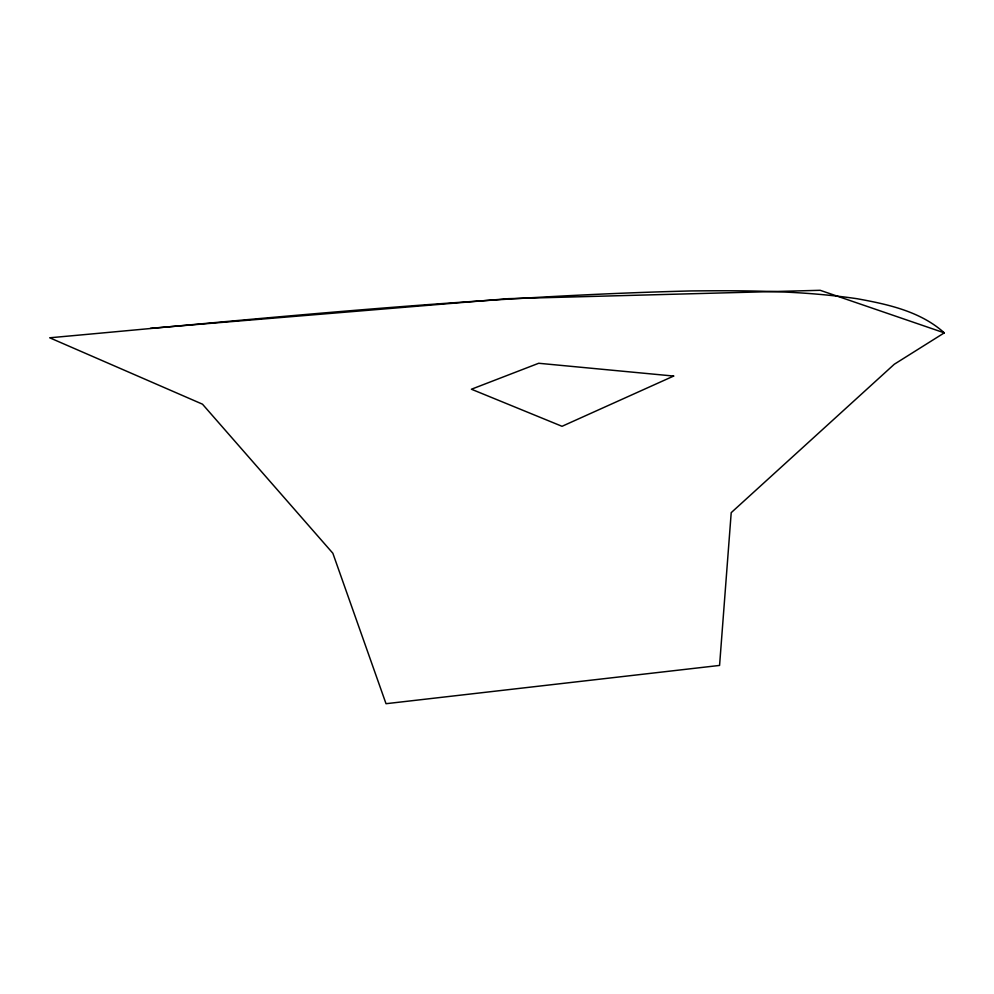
<?xml version="1.0" encoding="UTF-8"?>
<svg xmlns="http://www.w3.org/2000/svg" width="994" height="994" viewBox="0 0 994 994"><rect width="100%" height="100%" fill="white"/><g stroke="black" fill="none" stroke-linecap="round" stroke-linejoin="round"><path stroke-width="1.49" d="M944.3 332.853L894.302 364.239L731.211 512.655L719.569 665.433L386.02 703.702L332.853 553.248L202.49 404.185L49.7 337.786C263.112 318.428 476.586 296.299 690.942 290.944C746.395 290.385 802.096 290.683 857.089 298.722C887.841 304.301 920.382 311.308 944.3 332.853L820.162 290.298L508.307 298.672L150.405 328.331M673.659 376.055L562.032 426.302L471.417 389.226L538.698 363.27L673.659 376.055"/></g></svg>
